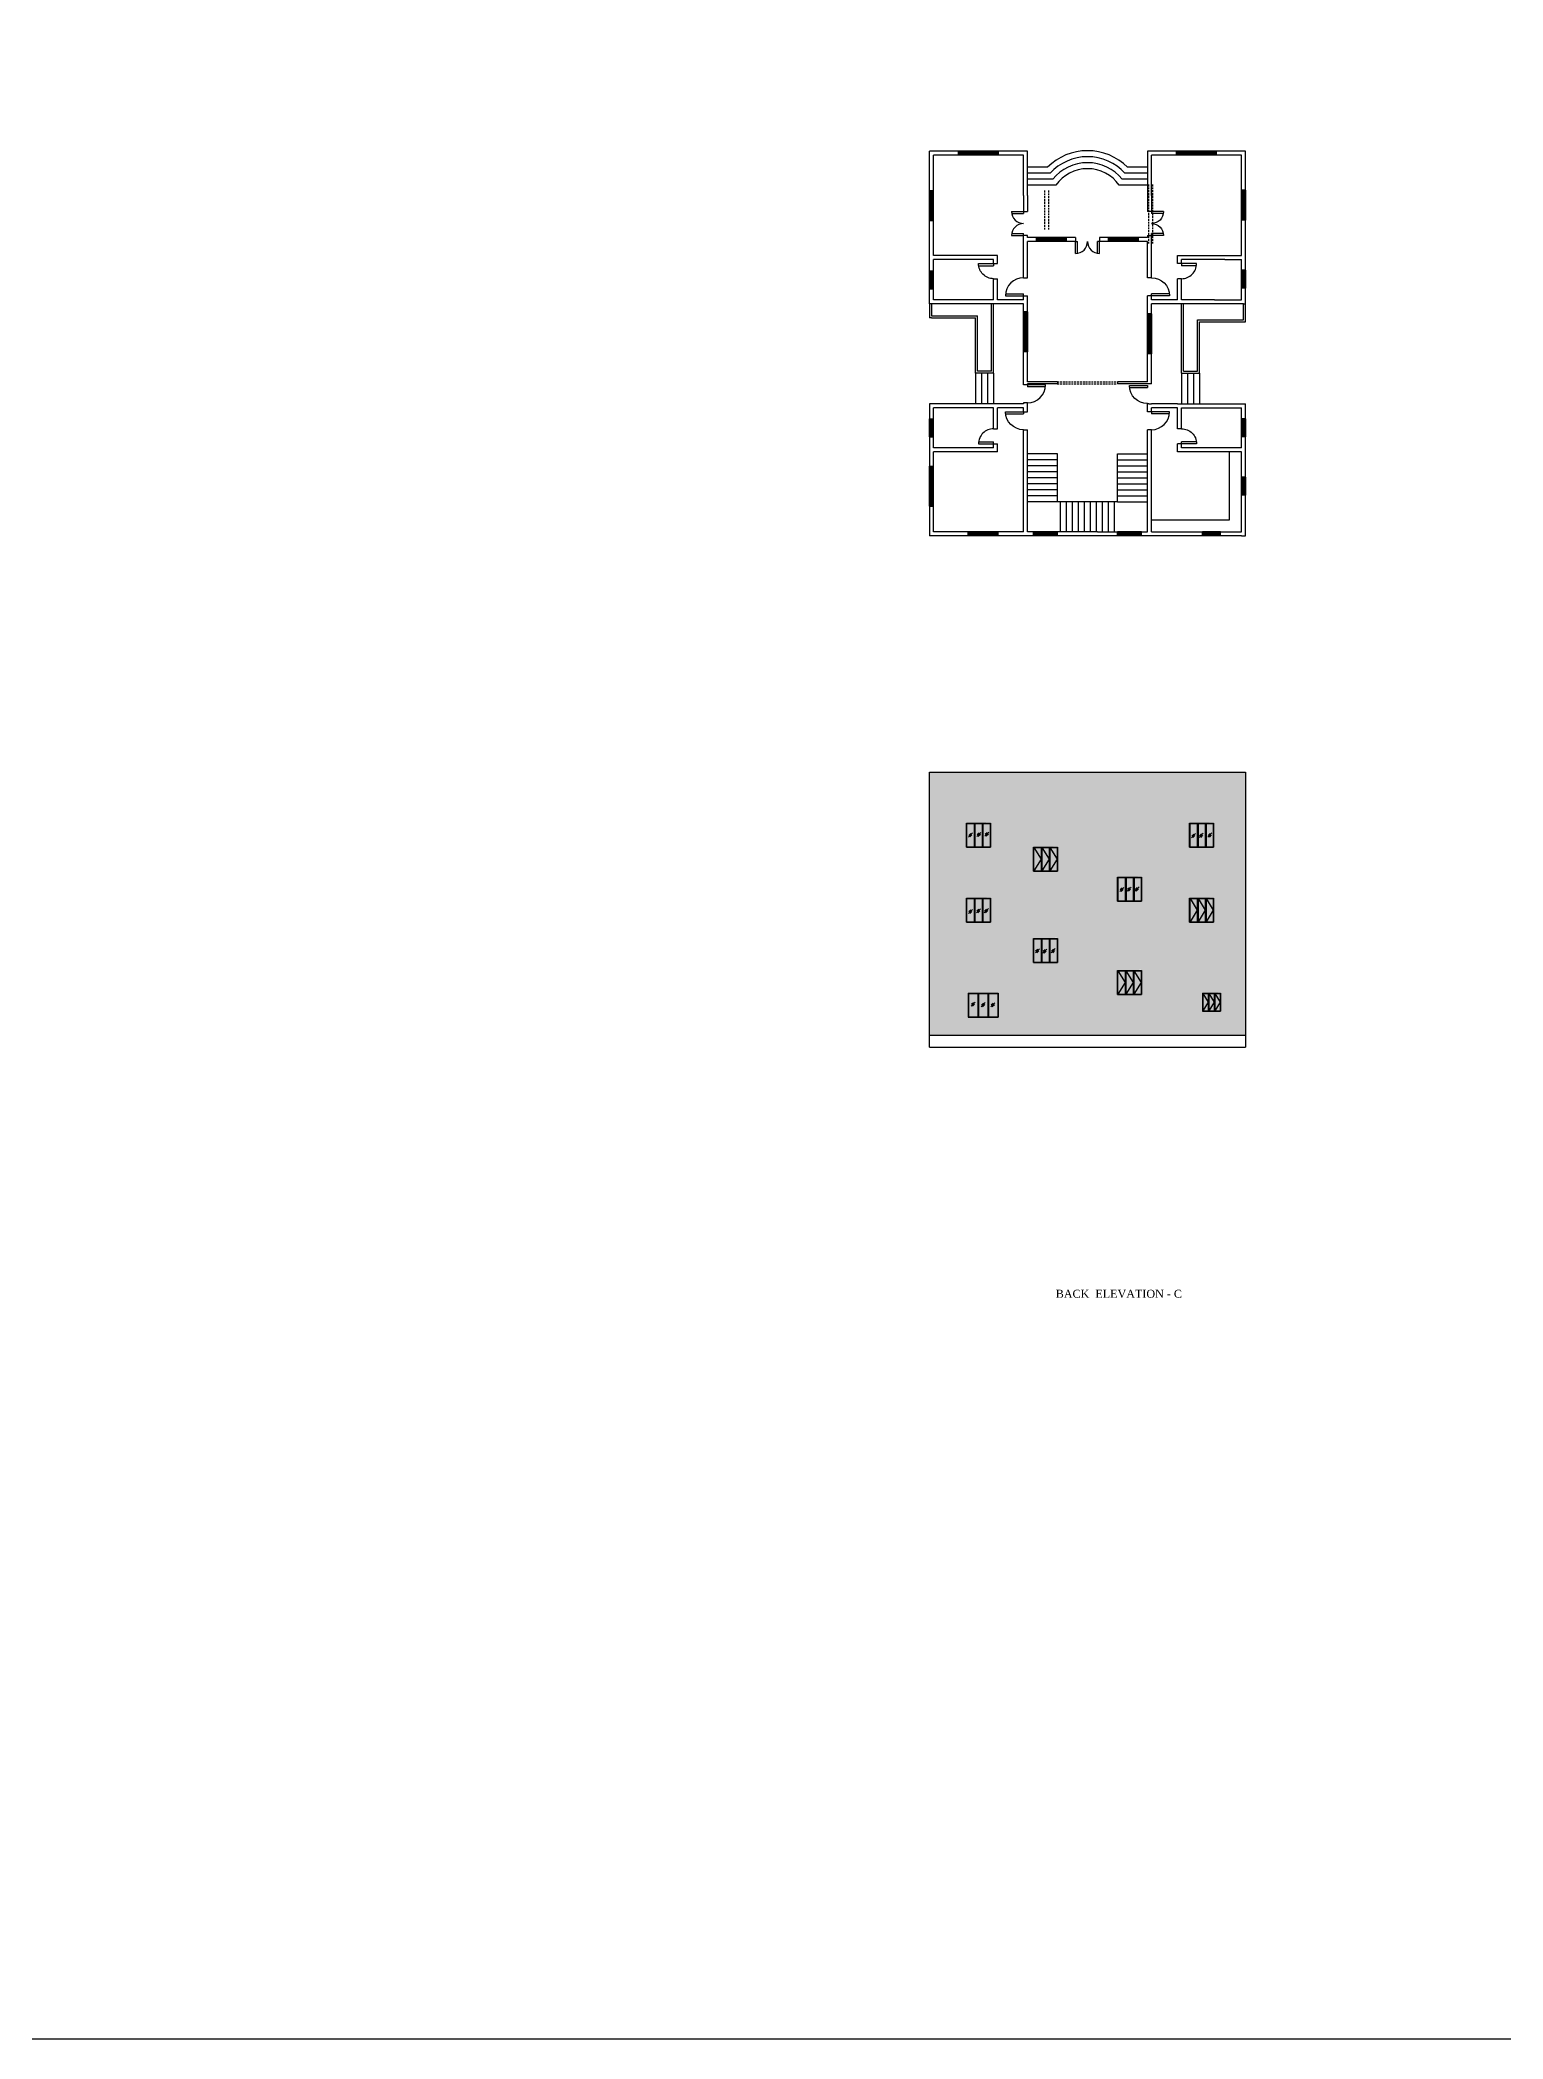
# Model space of a CAD drawing. Header units: millimetres. Extents: x -938220 to 926261, y -44187 to 232552.
# Drawn here: x -222872 to -149740, y -12437 to 87481 of the extents above; entities that cross this region are included whole.
import ezdxf

# ---------------------------------------------------------------- set-up
doc = ezdxf.new("R2010")
doc.units = ezdxf.units.MM
doc.linetypes.add('HIDDEN', pattern=[9.525, 6.35, -3.175])
for name, color, linetype in [('ARCH', 235, 'Continuous'), ('DOORS', 30, 'Continuous'), ('STEPS', 11, 'Continuous'), ('TEXT', 170, 'Continuous'), ('VENTILATOR', 130, 'Continuous')]:
    doc.layers.add(name, color=color, linetype=linetype)
doc.layers.add('walls', color=7, linetype='Continuous', true_color=0xf8ce8b)
doc.layers.add('WINDOWS', color=7, linetype='Continuous', true_color=0xd4e480)
doc.layers.get('TEXT').off()
doc.styles.get("Standard").update_dxf_attribs({"font": 'romantic.ttf', "height": 200})

# ---------------------------------------------------------------- blocks, each defined once
blk = doc.blocks.new('W3')
at = {"layer": 'WINDOWS', "ltscale": 5}
for p, q in [((-450, 200), (-450, 0)), ((-450, 200), (450, 200)), ((-450, 133), (450, 133)), ((-450, 67), (450, 67)), ((-450, 0), (450, 0)), ((450, 200), (450, 0))]:
    blk.add_line(p, q, dxfattribs=at)
blk = doc.blocks.new('W2')
at = {"layer": 'WINDOWS', "ltscale": 5}
for p, q in [((-600, 200), (-600, 0)), ((-600, 200), (600, 200)), ((-600, 133), (600, 133)), ((-600, 67), (600, 67)), ((-600, 0), (600, 0)), ((600, 200), (600, 0))]:
    blk.add_line(p, q, dxfattribs=at)
blk = doc.blocks.new('W1')
at = {"layer": 'WINDOWS', "ltscale": 5}
for p, q in [((-750, 200), (-750, 0)), ((-750, 200), (750, 200)), ((-750, 133), (750, 133)), ((-750, 67), (750, 67)), ((-750, 0), (750, 0)), ((750, 200), (750, 0))]:
    blk.add_line(p, q, dxfattribs=at)
blk = doc.blocks.new('W')
at = {"layer": 'WINDOWS', "ltscale": 5}
for p, q in [((11726, 13760), (11726, 13560)), ((11726, 13760), (13726, 13760)), ((11726, 13694), (13726, 13694)), ((11726, 13627), (13726, 13627)), ((11726, 13560), (13726, 13560)), ((13726, 13760), (13726, 13560))]:
    blk.add_line(p, q, dxfattribs=at)
blk = doc.blocks.new('WW')
at = {"layer": 'walls', "ltscale": 5}
blk.add_blockref('W', (-12726, -13560), dxfattribs=at)
blk = doc.blocks.new('V1')
at = {"layer": 'VENTILATOR', "ltscale": 5}
for p, q in [((-450, 200), (-450, 0)), ((-450, 200), (450, 200)), ((-450, 0), (450, 0)), ((450, 200), (450, 0))]:
    blk.add_line(p, q, dxfattribs=at)
at = {"layer": 'VENTILATOR', "linetype": 'HIDDEN', "ltscale": 5}
for p, q in [((-450, 133), (450, 133)), ((-450, 67), (450, 67))]:
    blk.add_line(p, q, dxfattribs=at)
blk = doc.blocks.new('D1')
at = {"layer": 'DOORS', "ltscale": 5}
for p, q in [((0, 900), (0, 0)), ((0, 600), (0, 0)), ((0, 0), (100, 0)), ((0, 0), (100, 0)), ((100, 894.427191), (100, 0))]:
    blk.add_line(p, q, dxfattribs=at)
blk.add_arc((0, 0), 900, 0, 90, dxfattribs=at)
blk = doc.blocks.new('D2')
at = {"layer": 'DOORS', "ltscale": 5}
for p, q in [((0, 750), (0, 0)), ((0, 600), (0, 0)), ((0, 0), (100, 0)), ((0, 0), (100, 0)), ((0, 0), (100, 0)), ((100, 744), (100, 0))]:
    blk.add_line(p, q, dxfattribs=at)
blk.add_arc((3, 0), 747, 0, 90.24774, dxfattribs=at)
blk = doc.blocks.new('DD')
at = {"layer": 'DOORS', "ltscale": 5}
for p, q in [((0, 600), (0, 0)), ((0, 600), (0, 0)), ((0, 0), (100, 0)), ((100, 592), (100, 0)), ((1100, 592), (1100, 0)), ((1200, 0), (1100, 0)), ((1200, 600), (1200, 0)), ((1200, 600), (1200, 0))]:
    blk.add_line(p, q, dxfattribs=at)
for centre, start, end in [((0, 0), 0, 90), ((1200, 0), 90, 180)]:
    blk.add_arc(centre, 600, start, end, dxfattribs=at)

msp = doc.modelspace()

# ---------------------------------------------------------------- hatches: boundary and pattern name
at = {"layer": 'DOORS', "ltscale": 5, "true_color": 0x4554a5}
h = msp.add_hatch(dxfattribs=at)
h.set_pattern_fill('BRICK', color=175, scale=7)
h.set_pattern_definition([(0, (95902.09, -1813.446), (0, 44.45), []), (90, (95902.09, -1813.45), (-88.9, 5e-15), [44.45, -44.45]), (90, (95946.54, -1813.45), (-88.9, 5e-15), [-44.45, 44.45])])
h.paths.add_polyline_path([(-162608.5, 37737.6), (-162608.5, 50887.6), (-178408.5, 50887.6), (-178408.5, 37737.6)])
h.paths.add_polyline_path([(-172008.5, 41367.6), (-173208.5, 41367.6), (-173208.5, 42567.6), (-172008.5, 42567.6)], flags=16)
h.paths.add_polyline_path([(-172028.5, 41387.6), (-172388.5, 41387.6), (-173188.5, 41387.6), (-173188.5, 42547.6), (-172028.5, 42608.6)], flags=16)
h.paths.add_polyline_path([(-169008.5, 39767.6), (-169008.5, 40967.6), (-167808.5, 40967.6), (-167808.5, 39767.6)], flags=16)
h.paths.add_polyline_path([(-168988.5, 39787.6), (-168988.5, 40947.6), (-167828.5, 41008.6), (-167828.5, 39787.6)], flags=16)
h.paths.add_polyline_path([(-174974.9, 39837.6), (-174974.9, 38637.6), (-176474.9, 38637.6), (-176474.9, 39837.6)], flags=16)
h.paths.add_polyline_path([(-174994.9, 39817.6), (-174994.9, 38657.6), (-175454.9, 38657.6), (-175954.9, 38657.6), (-176454.9, 38657.6), (-176454.9, 39817.6), (-175454.9, 39859.2), (-175454.9, 39817.6)], flags=16)
h.paths.add_polyline_path([(-175354.9, 43387.6), (-176554.9, 43387.6), (-176554.9, 44587.6), (-175354.9, 44587.6)], flags=16)
h.paths.add_polyline_path([(-175374.9, 43407.6), (-175734.9, 43407.6), (-176534.9, 43407.6), (-176534.9, 44567.6), (-175374.9, 44628.6)], flags=16)
h.paths.add_polyline_path([(-169004.9, 44437.6), (-169004.9, 45637.6), (-167804.9, 45637.6), (-167804.9, 44437.6)], flags=16)
h.paths.add_polyline_path([(-168984.9, 44457.6), (-168984.9, 45617.6), (-167824.9, 45678.6), (-167824.9, 44457.6)], flags=16)
h.paths.add_polyline_path([(-172004.9, 45937.6), (-173204.9, 45937.6), (-173204.9, 47137.6), (-172004.9, 47137.6)], flags=16)
h.paths.add_polyline_path([(-173184.9, 45957.6), (-173184.9, 47117.6), (-172024.9, 47178.6), (-172024.9, 45957.6)], flags=16)
h.paths.add_polyline_path([(-163858.5, 38937.6), (-164758.5, 38937.6), (-164758.5, 39837.6), (-163858.5, 39837.6)], flags=16)
h.paths.add_polyline_path([(-163878.5, 38957.6), (-164738.5, 38957.6), (-164738.5, 39817.6), (-163878.5, 39879)], flags=16)
h.paths.add_polyline_path([(-165404.9, 43387.6), (-165404.9, 44587.6), (-164204.9, 44587.6), (-164204.9, 43387.6)], flags=16)
h.paths.add_polyline_path([(-165384.9, 43407.6), (-165384.9, 44567.6), (-164224.9, 44628.6), (-164224.9, 43407.6)], flags=16)
h.paths.add_polyline_path([(-175354.9, 47137.6), (-176554.9, 47137.6), (-176554.9, 48337.6), (-175354.9, 48337.6)], flags=16)
h.paths.add_polyline_path([(-175374.9, 47157.6), (-175734.9, 47157.6), (-176534.9, 47157.6), (-176534.9, 48317.6), (-175374.9, 48378.6)], flags=16)
h.paths.add_polyline_path([(-165404.9, 47137.6), (-165404.9, 48337.6), (-164204.9, 48337.6), (-164204.9, 47137.6)], flags=16)
h.paths.add_polyline_path([(-165384.9, 47157.6), (-165384.9, 48317.6), (-164224.9, 48378.6), (-164224.9, 47157.6)], flags=16)

# ---------------------------------------------------------------- linework, layer by layer
at = {"ltscale": 5}
msp.add_lwpolyline([(-76607.3, -12437), (-369137.3, -12437), (-369137.3, 161893), (-76607.3, 161893)], close=True, dxfattribs=at)
at = {"layer": 'ARCH', "linetype": 'HIDDEN', "ltscale": 15}
for p, q in [((-172654, 79956), (-172654, 77956)), ((-172454, 79956), (-172454, 77956)), ((-167454, 80256), (-167454, 77256)), ((-167254, 80256), (-167254, 77256)), ((-172031.3, 70401.7), (-169031.3, 70401.7)), ((-172031.3, 70301.7), (-169031.3, 70301.7))]:
    msp.add_line(p, q, dxfattribs=at)
at = {"layer": 'STEPS', "ltscale": 5}
for p, q in [((-167520.2, 81118.8), (-167520.2, 81118.8)), ((-167508.5, 81118.7), (-167508.5, 81118.7)), ((-176108.5, 70826.6), (-176108.5, 69300.1)), ((-175808.5, 70826.6), (-175808.5, 69300.1)), ((-175508.5, 70826.6), (-175508.5, 69300.1)), ((-175208.5, 70826.6), (-175208.5, 69300.1)), ((-165808.5, 70826.6), (-165808.5, 69300.1)), ((-165508.5, 70826.6), (-165508.5, 69300.1)), ((-165208.5, 70826.6), (-165208.5, 69300.1)), ((-164908.5, 70826.6), (-164908.5, 69300.1)), ((-172008.5, 64402.3), (-172008.5, 66802.3)), ((-169008.5, 64402.3), (-169008.5, 66802.3)), ((-169008.5, 66802.3), (-167508.5, 66802.3)), ((-169008.5, 66502.3), (-167508.5, 66502.3)), ((-169008.5, 66202.3), (-167508.5, 66202.3)), ((-169008.5, 65902.3), (-167508.5, 65902.3)), ((-169008.5, 65602.3), (-167508.5, 65602.3)), ((-169008.5, 65302.3), (-167508.5, 65302.3)), ((-169008.5, 65002.3), (-167508.5, 65002.3)), ((-171858.5, 62902.3), (-171858.5, 64402.3)), ((-169158.5, 62902.3), (-169158.5, 64402.3)), ((-169008.5, 64702.3), (-167508.5, 64702.3)), ((-169008.5, 64402.3), (-167508.5, 64402.3))]:
    msp.add_line(p, q, dxfattribs=at)
at = {"layer": 'STEPS', "ltscale": 10}
for p, q in [((-172008.5, 66802.3), (-173508.5, 66802.3)), ((-172008.5, 66502.3), (-173508.5, 66502.3)), ((-172008.5, 66202.3), (-173508.5, 66202.3)), ((-172008.5, 65902.3), (-173508.5, 65902.3)), ((-172008.5, 65602.3), (-173508.5, 65602.3)), ((-172008.5, 65302.3), (-173508.5, 65302.3)), ((-172008.5, 65002.3), (-173508.5, 65002.3)), ((-172008.5, 64702.3), (-173508.5, 64702.3)), ((-172008.5, 64402.3), (-173508.5, 64402.3)), ((-169008.5, 64402.3), (-172008.5, 64402.3)), ((-171558.5, 62902.3), (-171558.5, 64402.3)), ((-171258.5, 62902.3), (-171258.5, 64402.3)), ((-170958.5, 62902.3), (-170958.5, 64402.3)), ((-170658.5, 62902.3), (-170658.5, 64402.3)), ((-170358.5, 62902.3), (-170358.5, 64402.3)), ((-170058.5, 62902.3), (-170058.5, 64402.3)), ((-169758.5, 62902.3), (-169758.5, 64402.3)), ((-169458.5, 62902.3), (-169458.5, 64402.3))]:
    msp.add_line(p, q, dxfattribs=at)
at = {"layer": 'STEPS', "ltscale": 5}
for points in [[(-167508.5, 81118.7), (-168508.5, 81118.7, 0.4142136), (-172508.5, 81118.7), (-173508.5, 81118.7)], [(-167508.5, 80818.7), (-168636.9, 80818.7, 0.4426268), (-172380.1, 80818.7), (-173508.5, 80818.7)], [(-167508.5, 80518.7), (-168774.8, 80518.7, 0.477824), (-172242.3, 80518.7), (-173508.5, 80518.7)], [(-167508.5, 80218.7), (-168924.6, 80218.7, 0.5230204), (-172092.5, 80218.7), (-173508.5, 80218.7)]]:
    msp.add_lwpolyline(points, format="xyb", dxfattribs=at)
at = {"layer": 'walls', "ltscale": 5}
for p, q in [((-178408.5, 81718.7), (-178408.5, 81918.7)), ((-178408.5, 74300.1), (-178408.5, 81718.7)), ((-178208.5, 76700.1), (-178208.5, 81718.7)), ((-173708.5, 79703.3), (-173708.5, 81718.7)), ((-167308.5, 79713.3), (-167308.5, 81718.7)), ((-173708.5, 79703.3), (-173708.5, 78905.8)), ((-173508.5, 79703.3), (-173508.5, 78905.8)), ((-167508.5, 79713.3), (-167508.5, 78905.8)), ((-167308.5, 79713.3), (-167308.5, 78905.8)), ((-173708.5, 78905.8), (-173508.5, 78905.8)), ((-167308.5, 78905.8), (-167508.5, 78905.8)), ((-173708.5, 75600.1), (-173708.5, 77805.8)), ((-173508.5, 77705.8), (-173708.5, 77705.8)), ((-171108.5, 77605.8), (-173508.5, 77605.8)), ((-173508.5, 75600.1), (-173508.5, 77405.8)), ((-171108.5, 77405.8), (-173508.5, 77405.8)), ((-171108.5, 77605.8), (-171108.5, 77405.8)), ((-167508.5, 77605.8), (-169908.5, 77605.8)), ((-169908.5, 77605.8), (-169908.5, 77405.8)), ((-167508.5, 77405.8), (-169908.5, 77405.8)), ((-167508.5, 77705.8), (-167308.5, 77705.8)), ((-167508.5, 75600.1), (-167508.5, 77405.8)), ((-167308.5, 75600.1), (-167308.5, 77805.8)), ((-175008.5, 76700.1), (-178208.5, 76700.1)), ((-178208.5, 74500.1), (-178208.5, 76500.1)), ((-175208.5, 76500.1), (-178208.5, 76500.1)), ((-175208.5, 76300.1), (-175208.5, 76500.1)), ((-175208.5, 76300.1), (-175008.5, 76300.1)), ((-175008.5, 76300.1), (-175008.5, 76700.1)), ((-165808.5, 76300.1), (-166008.5, 76300.1)), ((-163643.5, 76500.1), (-165808.5, 76500.1)), ((-163647.6, 76700.1), (-162808.5, 76700.1)), ((-163643.5, 76500.1), (-162808.5, 76500.1)), ((-175208.5, 74500.1), (-175208.5, 75550.1)), ((-175208.5, 75550.1), (-175008.5, 75550.1)), ((-175008.5, 74500.1), (-175008.5, 75550.1)), ((-173708.5, 75600.1), (-173508.5, 75600.1)), ((-167308.5, 75600.1), (-167508.5, 75600.1)), ((-165808.5, 75550.1), (-166008.5, 75550.1)), ((-178308.5, 74300.1), (-178408.5, 74300.1)), ((-178408.5, 74300.1), (-178408.5, 73594.4)), ((-178308.5, 74300.1), (-178408.5, 74300.1)), ((-173708.5, 74300.1), (-178308.5, 74300.1)), ((-178308.5, 74300.1), (-178308.5, 73696.7)), ((-175208.5, 74500.1), (-178208.5, 74500.1)), ((-175308.5, 70926.6), (-175308.5, 74300.1)), ((-175208.5, 70826.6), (-175208.5, 74300.1)), ((-173708.5, 74500.1), (-175008.5, 74500.1)), ((-173708.5, 74500.1), (-173708.5, 74700.1)), ((-173708.5, 74700.1), (-173508.5, 74700.1)), ((-173708.5, 70243.3), (-173708.5, 74300.1)), ((-173508.5, 70400.1), (-173508.5, 74700.1)), ((-167508.5, 70400.1), (-167508.5, 74700.1)), ((-167308.5, 74700.1), (-167508.5, 74700.1)), ((-167308.5, 74500.1), (-167308.5, 74700.1)), ((-166008.5, 74500.1), (-167308.5, 74500.1)), ((-167308.5, 70300.1), (-167308.5, 74300.1)), ((-163284.5, 74300.1), (-167308.5, 74300.1)), ((-164164.4, 74500.1), (-165808.5, 74500.1)), ((-165808.5, 70826.6), (-165808.5, 74300.1)), ((-165708.5, 70926.6), (-165708.5, 74300.1)), ((-164164.4, 74500.1), (-162808.5, 74500.1)), ((-162708.5, 74300.1), (-162608.5, 74300.1)), ((-178308.5, 73596.7), (-178408.5, 73594.4)), ((-178308.5, 73696.7), (-176008.5, 73696.7)), ((-178308.5, 73596.7), (-176108.5, 73596.7)), ((-176108.5, 70826.6), (-176108.5, 73596.7)), ((-176008.5, 70926.6), (-176008.5, 73696.7)), ((-175208.5, 70826.6), (-176108.5, 70826.6)), ((-175308.5, 70926.6), (-176008.5, 70926.6)), ((-173508.5, 70243.3), (-173708.5, 70243.3)), ((-172008.5, 70400.1), (-173508.5, 70400.1)), ((-172008.5, 70300.1), (-173508.5, 70300.1)), ((-173508.5, 70243.3), (-173508.5, 70300.1)), ((-172008.5, 70400.1), (-172008.5, 70300.1)), ((-167508.5, 70400.1), (-169008.5, 70400.1)), ((-169008.5, 70400.1), (-169008.5, 70300.1)), ((-167308.5, 70300.1), (-169008.5, 70300.1)), ((-165808.5, 70826.6), (-164908.5, 70826.6)), ((-165708.5, 70926.6), (-165008.5, 70926.6)), ((-173708.5, 69300.1), (-178408.5, 69300.1)), ((-178408.5, 69300.1), (-178408.5, 62700.1)), ((-178208.5, 67100.1), (-178208.5, 69100.1)), ((-175208.5, 69100.1), (-178208.5, 69100.1)), ((-175208.5, 68050.1), (-175208.5, 69100.1)), ((-175008.5, 68050.1), (-175008.5, 69100.1)), ((-173708.5, 69100.1), (-175008.5, 69100.1)), ((-173508.5, 69343.3), (-173708.5, 69343.3)), ((-173708.5, 69343.3), (-173708.5, 69300.1)), ((-173708.5, 68900.1), (-173708.5, 69100.1)), ((-173508.5, 68900.1), (-173508.5, 69343.3)), ((-167508.5, 68900.1), (-167508.5, 69300.1)), ((-167440, 69300.1), (-167508.5, 69300.1)), ((-167440, 69300.1), (-167308.5, 69300.1)), ((-166008.5, 69300.1), (-167308.5, 69300.1)), ((-167308.5, 68900.1), (-167308.5, 69100.1)), ((-166008.5, 69100.1), (-167308.5, 69100.1)), ((-166008.5, 69300.1), (-162608.5, 69300.1)), ((-162608.5, 62700.1), (-162608.5, 69300.1)), ((-175208.5, 68050.1), (-175008.5, 68050.1)), ((-173708.5, 68900.1), (-173508.5, 68900.1)), ((-173708.5, 62900.1), (-173708.5, 68000.1)), ((-173708.5, 68000.1), (-173508.5, 68000.1)), ((-173508.5, 62900.1), (-173508.5, 68000.1)), ((-167308.5, 68900.1), (-167508.5, 68900.1)), ((-167508.5, 62900.1), (-167508.5, 68000.1)), ((-167308.5, 68000.1), (-167508.5, 68000.1)), ((-167308.5, 62900.1), (-167308.5, 68000.1)), ((-167308.5, 67100.1), (-167308.5, 68000.1)), ((-165808.5, 68050.1), (-166008.5, 68050.1)), ((-175208.5, 67100.1), (-178208.5, 67100.1)), ((-175208.5, 67100.1), (-175208.5, 67300.1)), ((-175208.5, 67300.1), (-175008.5, 67300.1)), ((-175008.5, 66900.1), (-175008.5, 67300.1)), ((-165808.5, 67300.1), (-166008.5, 67300.1)), ((-178208.5, 62900.1), (-178208.5, 66900.1)), ((-175008.5, 66900.1), (-178208.5, 66900.1)), ((-176474.9, 62700.1), (-178408.5, 62700.1)), ((-176474.9, 62900.1), (-178208.5, 62900.1)), ((-174974.9, 62900.1), (-176474.9, 62900.1)), ((-174974.9, 62700.1), (-176474.9, 62700.1)), ((-173708.5, 62900.1), (-174974.9, 62900.1)), ((-173208.5, 62700.1), (-174974.9, 62700.1)), ((-173208.5, 62900.1), (-173508.5, 62900.1)), ((-172008.5, 62700.1), (-173240, 62700.1)), ((-172008.5, 62900.1), (-173208.5, 62900.1)), ((-170008.5, 62900.1), (-172008.5, 62900.1)), ((-170208.5, 62700.1), (-172008.5, 62700.1)), ((-162808.5, 62700.1), (-162608.5, 62700.1)), ((-178408.5, 37137.6), (-178408.5, 50887.6)), ((-178408.5, 50887.6), (-162608.5, 50887.6)), ((-162608.5, 50887.6), (-162608.5, 37137.6)), ((-178408.5, 37737.6), (-162608.5, 37737.6)), ((-178408.5, 37137.6), (-162608.5, 37137.6))]:
    msp.add_line(p, q, dxfattribs=at)
for points in [[(-173508.5, 79703.3), (-173508.5, 81918.7), (-178408.5, 81918.7)], [(-173708.5, 81718.7), (-178208.5, 81718.7)], [(-164908.5, 70826.6), (-164908.5, 73400.1), (-162608.5, 73400.1), (-162608.5, 81918.7), (-163946.5, 81918.7), (-167508.5, 81918.7), (-167508.5, 79713.3)], [(-162808.5, 76700.1), (-162808.5, 81718.7), (-163974.4, 81718.7), (-167308.5, 81718.7)], [(-173508.5, 77605.8), (-173508.5, 77705.8)], [(-167508.5, 77705.8), (-167508.5, 77605.8)], [(-166008.5, 76300.1), (-166008.5, 76700.1), (-163647.6, 76700.1)], [(-165808.5, 76300.1), (-165808.5, 76500.1)], [(-162808.5, 74500.1), (-162808.5, 76500.1)], [(-166008.5, 74500.1), (-166008.5, 75550.1)], [(-165808.5, 74500.1), (-165808.5, 75550.1)], [(-165008.5, 70926.6), (-165008.5, 73500.1), (-162708.5, 73500.1), (-162708.5, 74300.1), (-163284.5, 74300.1)], [(-166008.5, 68050.1), (-166008.5, 69100.1)], [(-165808.5, 68050.1), (-165808.5, 69100.1), (-162808.5, 69100.1)], [(-162808.5, 67100.1), (-162808.5, 69100.1)], [(-162808.5, 66900.1), (-166008.5, 66900.1), (-166008.5, 67300.1)], [(-162808.5, 67100.1), (-165808.5, 67100.1), (-165808.5, 67300.1)], [(-167308.5, 62900.1), (-162808.5, 62900.1), (-162808.5, 66900.1)], [(-167308.5, 63502.3), (-163408.5, 63502.3), (-163408.5, 66900.1)], [(-162808.5, 62700.1), (-170208.5, 62700.1)], [(-170008.5, 62900.1), (-167508.5, 62900.1)]]:
    msp.add_lwpolyline(points, dxfattribs=at)
at = {"layer": 'WINDOWS', "ltscale": 5}
for p, q in [((-176554.9, 48337.6), (-175354.9, 48337.6)), ((-176554.9, 47137.6), (-176554.9, 48337.6)), ((-176554.9, 48337.6), (-175354.9, 48337.6)), ((-176554.9, 47137.6), (-176554.9, 48337.6)), ((-176534.9, 48317.6), (-176174.9, 48317.6)), ((-176534.9, 47157.6), (-176534.9, 48317.6)), ((-176174.9, 48317.6), (-176174.9, 47157.6)), ((-176154.9, 48337.6), (-176154.9, 47137.6)), ((-176134.9, 48317.6), (-175774.9, 48317.6)), ((-176134.9, 48317.6), (-176134.9, 47157.6)), ((-175774.9, 48317.6), (-175774.9, 47157.6)), ((-175754.9, 48337.6), (-175754.9, 47137.6)), ((-175734.9, 48317.6), (-175374.9, 48317.6)), ((-175734.9, 48317.6), (-175734.9, 47157.6)), ((-175374.9, 48317.6), (-175374.9, 47157.6)), ((-175354.9, 47137.6), (-175354.9, 48337.6)), ((-175354.9, 48337.6), (-175354.9, 47137.6)), ((-165404.9, 48337.6), (-164204.9, 48337.6)), ((-165404.9, 48337.6), (-165404.9, 47137.6)), ((-165404.9, 48337.6), (-164204.9, 48337.6)), ((-165404.9, 47137.6), (-165404.9, 48337.6)), ((-165384.9, 48317.6), (-165024.9, 48317.6)), ((-165384.9, 47157.6), (-165384.9, 48317.6)), ((-165024.9, 48317.6), (-165024.9, 47157.6)), ((-165004.9, 48337.6), (-165004.9, 47137.6)), ((-164984.9, 48317.6), (-164624.9, 48317.6)), ((-164984.9, 48317.6), (-164984.9, 47157.6)), ((-164624.9, 48317.6), (-164624.9, 47157.6)), ((-164604.9, 48337.6), (-164604.9, 47137.6)), ((-164584.9, 48317.6), (-164224.9, 48317.6)), ((-164584.9, 48317.6), (-164584.9, 47157.6)), ((-164224.9, 48317.6), (-164224.9, 47157.6)), ((-164204.9, 48337.6), (-164204.9, 47137.6)), ((-164204.9, 48337.6), (-164204.9, 47137.6)), ((-176554.9, 47137.6), (-175354.9, 47137.6)), ((-176554.9, 47137.6), (-175354.9, 47137.6)), ((-176534.9, 47157.6), (-176174.9, 47157.6)), ((-176255.2, 47848.7), (-176457.3, 47641.9)), ((-176341.8, 47815.4), (-176442.2, 47725.8)), ((-176285.5, 47748.6), (-176390.1, 47645.8)), ((-176134.9, 47157.6), (-175774.9, 47157.6)), ((-175834.8, 47875.8), (-176036.9, 47669)), ((-175921.4, 47842.5), (-176021.7, 47752.9)), ((-175865.1, 47775.7), (-175969.7, 47672.9)), ((-175734.9, 47157.6), (-175374.9, 47157.6)), ((-175436.9, 47884.8), (-175639, 47678)), ((-175523.5, 47851.5), (-175623.9, 47762)), ((-175467.2, 47784.7), (-175571.8, 47681.9)), ((-173204.9, 47137.6), (-172004.9, 47137.6)), ((-173204.9, 45937.6), (-173204.9, 47137.6)), ((-173204.9, 47137.6), (-172004.9, 47137.6)), ((-173204.9, 45937.6), (-173204.9, 47137.6)), ((-173184.9, 47117.6), (-172824.9, 47117.6)), ((-173184.9, 45957.6), (-173184.9, 47117.6)), ((-173184.9, 47117.6), (-172824.9, 46537.6)), ((-172824.9, 47117.6), (-172824.9, 45957.6)), ((-172804.9, 47137.6), (-172804.9, 45937.6)), ((-172784.9, 47117.6), (-172424.9, 47117.6)), ((-172784.9, 47117.6), (-172784.9, 45957.6)), ((-172784.9, 47117.6), (-172424.9, 46537.6)), ((-172424.9, 47117.6), (-172424.9, 45957.6)), ((-172404.9, 47137.6), (-172404.9, 45937.6)), ((-172384.9, 47117.6), (-172024.9, 47117.6)), ((-172384.9, 47117.6), (-172384.9, 45957.6)), ((-172384.9, 47117.6), (-172024.9, 46537.6)), ((-172024.9, 47117.6), (-172024.9, 45957.6)), ((-172004.9, 45937.6), (-172004.9, 47137.6)), ((-172004.9, 47137.6), (-172004.9, 45937.6)), ((-165404.9, 47137.6), (-164204.9, 47137.6)), ((-165404.9, 47137.6), (-164204.9, 47137.6)), ((-165384.9, 47157.6), (-165024.9, 47157.6)), ((-165108.5, 47813), (-165310.6, 47606.2)), ((-165195.1, 47779.7), (-165295.5, 47690.2)), ((-165138.8, 47712.9), (-165243.4, 47610.1)), ((-164984.9, 47157.6), (-164624.9, 47157.6)), ((-164731.6, 47826.9), (-164933.7, 47620.2)), ((-164818.2, 47793.7), (-164918.6, 47704.1)), ((-164761.9, 47726.9), (-164866.5, 47624.1)), ((-164584.9, 47157.6), (-164224.9, 47157.6)), ((-164298.9, 47845.5), (-164501, 47638.8)), ((-164385.5, 47812.2), (-164485.9, 47722.7)), ((-164329.2, 47745.5), (-164433.8, 47642.7)), ((-172824.9, 46537.6), (-173184.9, 45957.6)), ((-172424.9, 46537.6), (-172784.9, 45957.6)), ((-172024.9, 46537.6), (-172384.9, 45957.6)), ((-173204.9, 45937.6), (-172004.9, 45937.6)), ((-173204.9, 45937.6), (-172004.9, 45937.6)), ((-173184.9, 45957.6), (-172824.9, 45957.6)), ((-172784.9, 45957.6), (-172424.9, 45957.6)), ((-172384.9, 45957.6), (-172024.9, 45957.6)), ((-169004.9, 45637.6), (-167804.9, 45637.6)), ((-169004.9, 45637.6), (-169004.9, 44437.6)), ((-169004.9, 45637.6), (-167804.9, 45637.6)), ((-169004.9, 44437.6), (-169004.9, 45637.6)), ((-168984.9, 45617.6), (-168624.9, 45617.6)), ((-168984.9, 44457.6), (-168984.9, 45617.6)), ((-168692.9, 45126.5), (-168895, 44919.8)), ((-168779.5, 45093.3), (-168879.9, 45003.7)), ((-168723.2, 45026.5), (-168827.8, 44923.7)), ((-168624.9, 45617.6), (-168624.9, 44457.6)), ((-168604.9, 45637.6), (-168604.9, 44437.6)), ((-168584.9, 45617.6), (-168224.9, 45617.6)), ((-168584.9, 45617.6), (-168584.9, 44457.6)), ((-168323, 45135.8), (-168525.1, 44929)), ((-168409.5, 45102.5), (-168509.9, 45012.9)), ((-168353.3, 45035.7), (-168457.9, 44932.9)), ((-168224.9, 45617.6), (-168224.9, 44457.6)), ((-168204.9, 45637.6), (-168204.9, 44437.6)), ((-168184.9, 45617.6), (-167824.9, 45617.6)), ((-168184.9, 45617.6), (-168184.9, 44457.6)), ((-167934.5, 45145), (-168136.6, 44938.3)), ((-168021.1, 45111.7), (-168121.5, 45022.2)), ((-167964.8, 45044.9), (-168069.4, 44942.1)), ((-167824.9, 45617.6), (-167824.9, 44457.6)), ((-167804.9, 45637.6), (-167804.9, 44437.6)), ((-167804.9, 45637.6), (-167804.9, 44437.6)), ((-176554.9, 44587.6), (-175354.9, 44587.6)), ((-176554.9, 43387.6), (-176554.9, 44587.6)), ((-176534.9, 44567.6), (-176174.9, 44567.6)), ((-176534.9, 43407.6), (-176534.9, 44567.6)), ((-176255.7, 44027.2), (-176457.8, 43820.4)), ((-176342.3, 43993.9), (-176442.7, 43904.3)), ((-176174.9, 44567.6), (-176174.9, 43407.6)), ((-176154.9, 44587.6), (-176154.9, 43387.6)), ((-176134.9, 44567.6), (-176134.9, 43407.6)), ((-176134.9, 44567.6), (-175774.9, 44567.6)), ((-175861.6, 44059.1), (-176063.7, 43852.3)), ((-175948.2, 44025.8), (-176048.6, 43936.3)), ((-175774.9, 44567.6), (-175774.9, 43407.6)), ((-175754.9, 44587.6), (-175754.9, 43387.6)), ((-175734.9, 44567.6), (-175734.9, 43407.6)), ((-175734.9, 44567.6), (-175374.9, 44567.6)), ((-175466.4, 44061.9), (-175668.5, 43855.1)), ((-175553, 44028.6), (-175653.4, 43939)), ((-175374.9, 44567.6), (-175374.9, 43407.6)), ((-175354.9, 44587.6), (-175354.9, 43387.6)), ((-169004.9, 44437.6), (-167804.9, 44437.6)), ((-169004.9, 44437.6), (-167804.9, 44437.6)), ((-168984.9, 44457.6), (-168624.9, 44457.6)), ((-168584.9, 44457.6), (-168224.9, 44457.6)), ((-168184.9, 44457.6), (-167824.9, 44457.6)), ((-165404.9, 44587.6), (-164204.9, 44587.6)), ((-165404.9, 44587.6), (-165404.9, 43387.6)), ((-165404.9, 44587.6), (-164204.9, 44587.6)), ((-165404.9, 43387.6), (-165404.9, 44587.6)), ((-165384.9, 44567.6), (-165024.9, 44567.6)), ((-165384.9, 43407.6), (-165384.9, 44567.6)), ((-165384.9, 44567.6), (-165024.9, 43987.6)), ((-165024.9, 43987.6), (-165384.9, 43407.6)), ((-165024.9, 44567.6), (-165024.9, 43407.6)), ((-165004.9, 44587.6), (-165004.9, 43387.6)), ((-164984.9, 44567.6), (-164624.9, 44567.6)), ((-164984.9, 44567.6), (-164984.9, 43407.6)), ((-164984.9, 44567.6), (-164624.9, 43987.6)), ((-164624.9, 43987.6), (-164984.9, 43407.6)), ((-164624.9, 44567.6), (-164624.9, 43407.6)), ((-164604.9, 44587.6), (-164604.9, 43387.6)), ((-164584.9, 44567.6), (-164224.9, 44567.6)), ((-164584.9, 44567.6), (-164584.9, 43407.6)), ((-164584.9, 44567.6), (-164224.9, 43987.6)), ((-164224.9, 43987.6), (-164584.9, 43407.6)), ((-164224.9, 44567.6), (-164224.9, 43407.6)), ((-164204.9, 44587.6), (-164204.9, 43387.6)), ((-164204.9, 44587.6), (-164204.9, 43387.6)), ((-176554.9, 43387.6), (-175354.9, 43387.6)), ((-176534.9, 43407.6), (-176174.9, 43407.6)), ((-176286, 43927.1), (-176390.6, 43824.3)), ((-176134.9, 43407.6), (-175774.9, 43407.6)), ((-175891.9, 43959), (-175996.5, 43856.2)), ((-175734.9, 43407.6), (-175374.9, 43407.6)), ((-175496.7, 43961.8), (-175601.3, 43859)), ((-165404.9, 43387.6), (-164204.9, 43387.6)), ((-165404.9, 43387.6), (-164204.9, 43387.6)), ((-165384.9, 43407.6), (-165024.9, 43407.6)), ((-164984.9, 43407.6), (-164624.9, 43407.6)), ((-164584.9, 43407.6), (-164224.9, 43407.6)), ((-173208.5, 42567.6), (-173208.5, 41367.6)), ((-173208.5, 42567.6), (-172008.5, 42567.6)), ((-173208.5, 42567.6), (-172008.5, 42567.6)), ((-173208.5, 41367.6), (-173208.5, 42567.6)), ((-173188.5, 42547.6), (-172828.5, 42547.6)), ((-173188.5, 41387.6), (-173188.5, 42547.6)), ((-172914.5, 42057.5), (-173116.6, 41850.8)), ((-173001.1, 42024.3), (-173101.5, 41934.7)), ((-172828.5, 42547.6), (-172828.5, 41387.6)), ((-172808.5, 42567.6), (-172808.5, 41367.6)), ((-172788.5, 42547.6), (-172428.5, 42547.6)), ((-172788.5, 42547.6), (-172788.5, 41387.6)), ((-172538.1, 42043.4), (-172740.2, 41836.6)), ((-172624.7, 42010.1), (-172725.1, 41920.5)), ((-172428.5, 42547.6), (-172428.5, 41387.6)), ((-172408.5, 42567.6), (-172408.5, 41367.6)), ((-172388.5, 42547.6), (-172028.5, 42547.6)), ((-172388.5, 42547.6), (-172388.5, 41387.6)), ((-172126.3, 42064.6), (-172328.3, 41857.9)), ((-172212.8, 42031.4), (-172313.2, 41941.8)), ((-172028.5, 42547.6), (-172028.5, 41387.6)), ((-172008.5, 42567.6), (-172008.5, 41367.6)), ((-172008.5, 42567.6), (-172008.5, 41367.6)), ((-173208.5, 41367.6), (-172008.5, 41367.6)), ((-173208.5, 41367.6), (-172008.5, 41367.6)), ((-173188.5, 41387.6), (-172828.5, 41387.6)), ((-172944.8, 41957.5), (-173049.4, 41854.7)), ((-172788.5, 41387.6), (-172428.5, 41387.6)), ((-172568.5, 41943.3), (-172673.1, 41840.5)), ((-172388.5, 41387.6), (-172028.5, 41387.6)), ((-172156.6, 41964.6), (-172261.2, 41861.8)), ((-169008.5, 40967.6), (-167808.5, 40967.6)), ((-169008.5, 39767.6), (-169008.5, 40967.6)), ((-169008.5, 40967.6), (-167808.5, 40967.6)), ((-169008.5, 39767.6), (-169008.5, 40967.6)), ((-168608.5, 40967.6), (-168608.5, 39767.6)), ((-168208.5, 40967.6), (-168208.5, 39767.6)), ((-167808.5, 39767.6), (-167808.5, 40967.6)), ((-167808.5, 40967.6), (-167808.5, 39767.6)), ((-168988.5, 40947.6), (-168628.5, 40947.6)), ((-168988.5, 39787.6), (-168988.5, 40947.6)), ((-168988.5, 40947.6), (-168628.5, 40367.6)), ((-168628.5, 40367.6), (-168988.5, 39787.6)), ((-168628.5, 40947.6), (-168628.5, 39787.6)), ((-168588.5, 40947.6), (-168228.5, 40947.6)), ((-168588.5, 40947.6), (-168588.5, 39787.6)), ((-168588.5, 40947.6), (-168228.5, 40367.6)), ((-168228.5, 40367.6), (-168588.5, 39787.6)), ((-168228.5, 40947.6), (-168228.5, 39787.6)), ((-168188.5, 40947.6), (-167828.5, 40947.6)), ((-168188.5, 40947.6), (-168188.5, 39787.6)), ((-168188.5, 40947.6), (-167828.5, 40367.6)), ((-167828.5, 40367.6), (-168188.5, 39787.6)), ((-167828.5, 40947.6), (-167828.5, 39787.6)), ((-176474.9, 39837.6), (-174974.9, 39837.6)), ((-176474.9, 39837.6), (-176474.9, 38637.6)), ((-176454.9, 39817.6), (-175994.9, 39817.6)), ((-176454.9, 39817.6), (-176454.9, 38657.6)), ((-176121.3, 39391.2), (-176323.4, 39184.4)), ((-176207.9, 39357.9), (-176308.3, 39268.4)), ((-176151.6, 39291.1), (-176256.2, 39188.3)), ((-175994.9, 39817.6), (-175994.9, 38657.6)), ((-175974.9, 39837.6), (-175974.9, 38637.6)), ((-175954.9, 39817.6), (-175954.9, 38657.6)), ((-175954.9, 39817.6), (-175494.9, 39817.6)), ((-175617.4, 39364.7), (-175819.5, 39158)), ((-175704, 39331.4), (-175804.4, 39241.9)), ((-175647.7, 39264.6), (-175752.3, 39161.9)), ((-175494.9, 39817.6), (-175494.9, 38657.6)), ((-175474.9, 39837.6), (-175474.9, 38637.6)), ((-175454.9, 39817.6), (-175454.9, 38657.6)), ((-175454.9, 39817.6), (-174994.9, 39817.6)), ((-175135.6, 39360.3), (-175337.7, 39153.5)), ((-175222.2, 39327), (-175322.6, 39237.5)), ((-175165.9, 39260.2), (-175270.5, 39157.4)), ((-174994.9, 39817.6), (-174994.9, 38657.6)), ((-174974.9, 39837.6), (-174974.9, 38637.6)), ((-169008.5, 39767.6), (-167808.5, 39767.6)), ((-169008.5, 39767.6), (-167808.5, 39767.6)), ((-168988.5, 39787.6), (-168628.5, 39787.6)), ((-168588.5, 39787.6), (-168228.5, 39787.6)), ((-168188.5, 39787.6), (-167828.5, 39787.6)), ((-164758.5, 39837.6), (-163858.5, 39837.6)), ((-164758.5, 39837.6), (-164758.5, 38937.6)), ((-164738.5, 39817.6), (-164478.5, 39817.6)), ((-164738.5, 39817.6), (-164738.5, 38957.6)), ((-164738.5, 39817.6), (-164478.5, 39387.6)), ((-164478.5, 39387.6), (-164738.5, 38957.6)), ((-164478.5, 39817.6), (-164478.5, 38957.6)), ((-164458.5, 39837.6), (-164458.5, 38937.6)), ((-164438.5, 39817.6), (-164438.5, 38957.6)), ((-164438.5, 39817.6), (-164178.5, 39817.6)), ((-164438.5, 39817.6), (-164178.5, 39387.6)), ((-164178.5, 39387.6), (-164438.5, 38957.6)), ((-164178.5, 39817.6), (-164178.5, 38957.6)), ((-164158.5, 39837.6), (-164158.5, 38937.6)), ((-164138.5, 39817.6), (-164138.5, 38957.6)), ((-164138.5, 39817.6), (-163878.5, 39817.6)), ((-164138.5, 39817.6), (-163878.5, 39387.6)), ((-163878.5, 39387.6), (-164138.5, 38957.6)), ((-163878.5, 39817.6), (-163878.5, 38957.6)), ((-163858.5, 39837.6), (-163858.5, 38937.6)), ((-176474.9, 38637.6), (-174974.9, 38637.6)), ((-176454.9, 38657.6), (-175994.9, 38657.6)), ((-175954.9, 38657.6), (-175494.9, 38657.6)), ((-175454.9, 38657.6), (-174994.9, 38657.6)), ((-164758.5, 38937.6), (-163858.5, 38937.6)), ((-164738.5, 38957.6), (-164478.5, 38957.6)), ((-164438.5, 38957.6), (-164178.5, 38957.6)), ((-164138.5, 38957.6), (-163878.5, 38957.6))]:
    msp.add_line(p, q, dxfattribs=at)

# ---------------------------------------------------------------- block references
at = {"layer": 'DOORS', "ltscale": 5}
for name, p, rotation in [('DD', (-173708.5, 77705.8), 89.99999999999999), ('DD', (-169908.5, 77405.8), 180), ('D2', (-165808.5, 76300.1), 270), ('D1', (-173708.5, 74700.1), 89.99999999999999), ('D1', (-173508.5, 70243.3), 270), ('D2', (-175208.5, 67300.1), 89.99999999999999), ('D1', (-167308.5, 68900.1), 270)]:
    msp.add_blockref(name, p, dxfattribs=dict(at, rotation=rotation))
at = {"layer": 'DOORS', "ltscale": 5, "xscale": -1}
for name, p, rotation in [('DD', (-167308.5, 77705.8), 270), ('D2', (-175208.5, 76300.1), 90), ('D1', (-167308.5, 74700.1), 270), ('D1', (-167508.5, 70203.3), 90), ('D1', (-173708.5, 68900.1), 90), ('D2', (-165808.5, 67300.1), 270)]:
    msp.add_blockref(name, p, dxfattribs=dict(at, rotation=rotation))
at = {"layer": 'TEXT', "ltscale": 5, "rotation": 270}
for p in [(-173707.8, 72888.6), (-167508.5, 72800.1)]:
    msp.add_blockref('WW', p, dxfattribs=at)
at = {"layer": 'VENTILATOR', "ltscale": 5, "rotation": 270}
for p in [(-162808.5, 75518.7), (-162808.5, 68100.1), (-162808.5, 65180.1)]:
    msp.add_blockref('V1', p, dxfattribs=at)
at = {"layer": 'WINDOWS', "ltscale": 5}
for name, p, rotation in [('WW', (-175958.8, 81918.7), 180), ('WW', (-165058.5, 81918.7), 180), ('W1', (-178208.5, 79200.1), 89.99999999999999), ('W1', (-162808.5, 79218.7), 270), ('W1', (-172308.5, 77605.8), 180), ('W1', (-168708.5, 77605.8), 180), ('V1', (-178208.5, 75500.1), 89.99999999999999), ('V1', (-178208.5, 68101.7), 89.99999999999999), ('WW', (-178208.5, 65171.7), 89.99999999999999), ('W1', (-175724.9, 62900.1), 180), ('W2', (-172608.5, 62900.1), 180), ('W2', (-168408.5, 62900.1), 180), ('W3', (-164308.5, 62900.1), 180)]:
    msp.add_blockref(name, p, dxfattribs=dict(at, rotation=rotation))

# ---------------------------------------------------------------- texts
at = {"ltscale": 5, "insert": (-177457.3, 25013), "char_height": 400, "attachment_point": 1}
msp.add_mtext_dynamic_manual_height_columns('\\pi5359.6;BACK  ELEVATION - C', width=16870, gutter_width=1000, heights=[0], dxfattribs=at)

doc.saveas('drawing.dxf')
